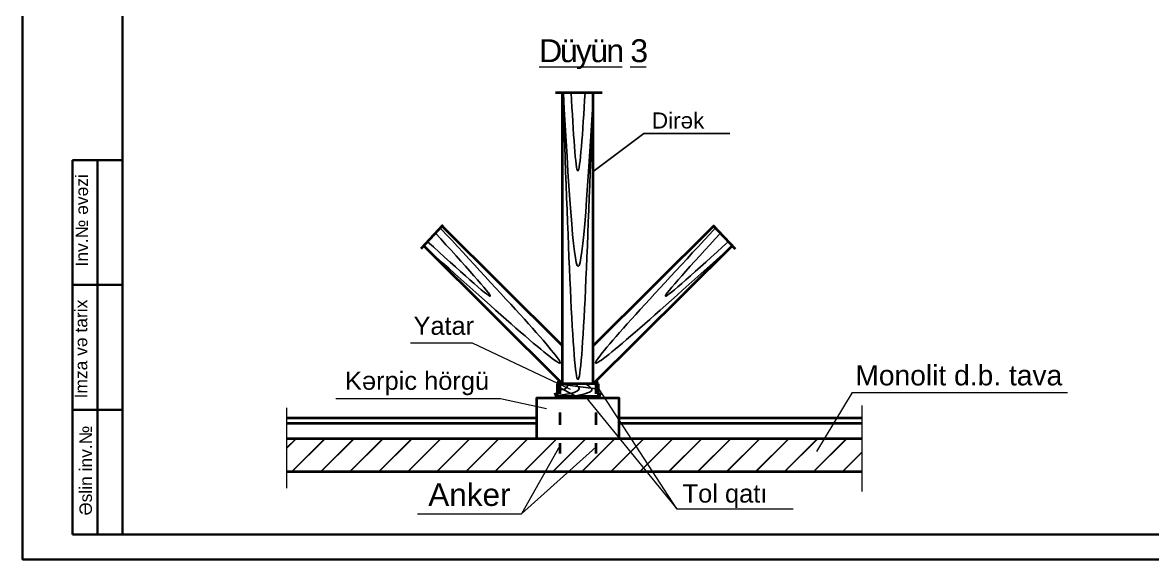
# Model space of a CAD drawing. Header units: millimetres. Extents: x 120281 to 1416367021, y -641565767 to 918373.
# Drawn here: x 1090686 to 1101713, y 683808 to 689053 of the extents above; entities that cross this region are included whole.
import ezdxf

# ---------------------------------------------------------------- set-up
doc = ezdxf.new("R2010")
doc.units = ezdxf.units.MM
doc.linetypes.add('ACAD_ISO03W100', pattern=[30, 12, -18])
for name, color, linetype, lineweight in [('аракясмя', 130, 'Continuous', 20), ('гырых  хятт', 4, 'ACAD_ISO03W100', 15), ('перегородка', 130, 'Continuous', 20), ('размер', 90, 'Continuous', 40), ('Х - диварлар.', 31, 'Continuous', 25)]:
    doc.layers.add(name, color=color, linetype=linetype, lineweight=lineweight)
doc.styles.add('ARIAL', font='arial.ttf')
doc.styles.add('Times New  Roman', font='times.ttf')

msp = doc.modelspace()

# ---------------------------------------------------------------- hatches: boundary and pattern name
h = msp.add_hatch()
h.set_pattern_fill('JIS_LC_20', color=256, scale=10)
h.set_pattern_definition([(45, (912956.75, 517320.6), (-141.42136, 141.42136), []), (45, (912960.75, 517320.6), (-141.42136, 141.42136), [])])
h.paths.add_polyline_path([(1095367.44356, 684664.30414), (1095632.2971, 684987.09914), (1093261.32167, 684987.09914), (1093261.32167, 684664.30414)])
h.paths.add_polyline_path([(1095815.36788, 684664.30414), (1095929.74449, 684916.47085), (1095929.74449, 684987.09914), (1095705.7215, 684987.09914), (1095632.2971, 684987.09914), (1095367.44356, 684664.30414)])
h.paths.add_polyline_path([(1096279.98204, 684906.47085), (1096279.98204, 684987.09914), (1095929.74449, 684987.09914), (1095929.74449, 684916.47085), (1095815.36788, 684664.30414), (1096098.16018, 684664.30414)])
h.paths.add_polyline_path([(1096609.5488, 684664.30414), (1096419.70256, 684987.09914), (1096279.98204, 684987.09914), (1096279.98204, 684906.47085), (1096098.16018, 684664.30414)])
h.paths.add_polyline_path([(1096532.97488, 684987.09914), (1096419.70256, 684987.09914), (1096609.5488, 684664.30414), (1096679.34355, 684664.30414)])
h.paths.add_polyline_path([(1096532.97488, 684987.09914), (1096679.34355, 684664.30414), (1098877.87304, 684664.30414), (1098877.87304, 684987.09914)])

# ---------------------------------------------------------------- linework, layer by layer
at = {"lineweight": 35}
for p, q in [((1096342.16382, 688365.97658), (1095885.52834, 688365.97658)), ((1095955.9816, 685523.09914), (1095955.9816, 688365.97658)), ((1096255.9816, 685523.09914), (1096255.9816, 688365.97658)), ((1094788.60034, 687074.75555), (1094572.45122, 686843.90748)), ((1095955.9816, 685896.28373), (1094779.04024, 687067.81539)), ((1096255.4614, 685896.28373), (1097432.40277, 687067.81539)), ((1097422.84267, 687074.75555), (1097638.99179, 686843.90748)), ((1095955.9816, 685523.09914), (1094601.64135, 686871.21429)), ((1096255.4614, 685523.09914), (1097609.80166, 686871.21429)), ((1095897.67239, 685395.09914), (1095882.64254, 685436.47085)), ((1095905.67689, 685403.09914), (1095905.74449, 685523.09914)), ((1096305.69852, 685523.09914), (1095905.74449, 685523.09914)), ((1096305.69852, 685403.09914), (1096305.69852, 685523.09914)), ((1096313.69852, 685395.09914), (1096328.72837, 685436.47085)), ((1095897.67239, 685395.09914), (1096313.69852, 685395.09914)), ((1095905.67689, 685403.09914), (1096305.69852, 685403.09914)), ((1095705.7215, 685187.30414), (1093261.32167, 685187.30414)), ((1095705.7215, 685137.30414), (1093261.32167, 685137.30414)), ((1098877.87304, 685187.30414), (1096505.7215, 685187.30414)), ((1098877.87304, 685137.30414), (1096505.7215, 685137.30414)), ((1098877.87304, 684987.09914), (1093261.32167, 684987.09914)), ((1098877.87304, 684664.30414), (1093261.32167, 684664.30414))]:
    msp.add_line(p, q, dxfattribs=at)
for p, q in [((1095905.73086, 685498.90439), (1096085.14086, 685403.09914)), ((1095905.74405, 685522.32446), (1096305.69852, 685470.68153))]:
    msp.add_line(p, q)
msp.add_lwpolyline([(1096255.9816, 687597.11523), (1096749.49921, 687969.7174), (1097589.22299, 687969.7174)])
msp.add_lwpolyline([(1095705.7215, 684987.09914), (1095705.7215, 685387.09914), (1096505.7215, 685387.09914), (1096505.7215, 684987.09914), (1095705.7215, 684987.09914)], dxfattribs=at)
for points, knots in [([(1096253.62674, 688365.97658), (1096204.4117, 686982.787), (1096155.19665, 685566.47085), (1096056.76656, 685566.47085), (1096007.55151, 686982.787), (1095958.33647, 688365.97658)], [44.1959155789, 44.1959155789, 44.1959155789, 44.1959155789, 2815.193277184, 2815.193277184, 5586.1906387891, 5586.1906387891, 5586.1906387891, 5586.1906387891]), ([(1096255.9816, 688365.97658), (1096206.48445, 687518.25373), (1096107.49876, 685822.95584), (1096011.94857, 687518.35228), (1095964.17764, 688365.97658)], [0, 0, 0, 0, 1701.7629956753, 3403.2292397393, 3403.2292397393, 3403.2292397393, 3403.2292397393]), ([(1096176.06215, 688365.97658), (1096151.97855, 687984.64109), (1096103.82657, 687222.21096), (1096061.06219, 687984.80168), (1096039.68676, 688365.97658)], [0, 0, 0, 0, 765.7997590775, 1531.1158103646, 1531.1158103646, 1531.1158103646, 1531.1158103646]), ([(1094601.64135, 686871.21429), (1095252.77868, 686285.28474), (1096558.26946, 685110.53158), (1095361.80492, 686400.08617), (1094762.09888, 687046.45189)], [0, 0, 0, 0, 1755.5630796792, 3519.7973044571, 3519.7973044571, 3519.7973044571, 3519.7973044571]), ([(1094638.91662, 686911.92306), (1094937.89724, 686639.84224), (1095537.66574, 686094.03595), (1094989.87217, 686694.19486), (1094715.15007, 686995.17853)], [0, 0, 0, 0, 810.3935670801, 1625.6857289299, 1625.6857289299, 1625.6857289299, 1625.6857289299]), ([(1097609.80166, 686871.21429), (1096958.66433, 686285.28474), (1095653.17355, 685110.53158), (1096849.63809, 686400.08617), (1097449.34413, 687046.45189)], [0, 0, 0, 0, 1755.5630796792, 3519.7973044571, 3519.7973044571, 3519.7973044571, 3519.7973044571]), ([(1097572.52639, 686911.92306), (1097273.54577, 686639.84224), (1096673.77727, 686094.03595), (1097221.57084, 686694.19486), (1097496.29294, 686995.17853)], [0, 0, 0, 0, 810.3935670801, 1625.6857289299, 1625.6857289299, 1625.6857289299, 1625.6857289299]), ([(1096079.74449, 685523.09914), (1096092.3053, 685512.95521), (1096171.22631, 685449.21976), (1096031.02793, 685426.47825), (1095905.68008, 685408.75242)], [0, 0, 0, 0, 43.5480395271, 273.6173466934, 273.6173466934, 273.6173466934, 273.6173466934]), ([(1096012.94893, 685523.09914), (1096008.661, 685510.63552), (1095993.18275, 685465.64525), (1095944.25907, 685465.33833), (1095905.71422, 685469.35754)], [0, 0, 0, 0, 37.3027200203, 134.6527426199, 134.6527426199, 134.6527426199, 134.6527426199]), ([(1096179.74449, 685523.09914), (1096206.76093, 685505.89034), (1096293.25963, 685450.79281), (1096168.82322, 685424.29196), (1096083.25246, 685406.06821), (1096082.37752, 685405.88188), (1096081.50257, 685405.69554), (1096080.62763, 685405.50921), (1096076.85541, 685404.70585), (1096073.0832, 685403.9025), (1096069.31098, 685403.09914)], [0, 0, 0, 0, 77.7296963636, 248.8676421826, 248.8676421826, 248.8676421826, 250.6174944111, 250.6174944111, 250.6174944111, 258.1617672411, 258.1617672411, 258.1617672411, 258.1617672411])]:
    msp.add_open_spline(points, degree=3, knots=knots)
at = {"layer": 'аракясмя', "color": 0}
for p, q in [((1094472.46993, 685925.62339), (1095074.59957, 685925.62339)), ((1095074.59957, 685925.62339), (1096029.74449, 685471.49526)), ((1097072.37363, 684304.09557), (1096313.69852, 685470.68153)), ((1098783.47613, 685438.47899), (1098434.6149, 684861.49526)), ((1098783.47613, 685438.47899), (1100884.24408, 685438.47899)), ((1093744.30353, 685379.54896), (1095349.67529, 685379.54896)), ((1095349.67529, 685379.54896), (1095799.74449, 685281.49526)), ((1096179.74449, 685395.09914), (1097072.37363, 684304.09557)), ((1095929.74449, 684916.47085), (1095556.35489, 684253.65243)), ((1095556.35489, 684253.65243), (1096279.98204, 684906.47085)), ((1094539.8741, 684253.65243), (1095556.35489, 684253.65243)), ((1097072.37363, 684304.09557), (1098208.21349, 684304.09557))]:
    msp.add_line(p, q, dxfattribs=at)
at = {"layer": 'гырых  хятт', "ltscale": 10}
for p, q in [((1095954.81956, 685544.69595), (1095904.66942, 685544.69595)), ((1096305.05711, 685544.69595), (1096254.90697, 685544.69595))]:
    msp.add_line(p, q, dxfattribs=at)
at = {"layer": 'гырых  хятт', "color": 0, "lineweight": 35, "ltscale": 10}
for p, q in [((1095929.74449, 685544.69595), (1095929.74449, 684841.49526)), ((1096279.98204, 685544.69595), (1096279.98204, 684841.49526))]:
    msp.add_line(p, q, dxfattribs=at)
at = {"layer": 'размер', "color": 0, "lineweight": 30}
for p, q in [((1091173.52908, 684052.1474), (1091173.52908, 687708.54636)), ((1091661.04894, 687708.54636), (1091173.52908, 687708.54636)), ((1091417.28901, 684052.1474), (1091417.28901, 687708.54636)), ((1091661.04894, 686489.74671), (1091173.52908, 686489.74671)), ((1091661.04894, 685270.94705), (1091173.52908, 685270.94705)), ((1091661.04894, 684052.1474), (1091173.52908, 684052.1474))]:
    msp.add_line(p, q, dxfattribs=at)
for points in [[(1090686.00922, 698287.72737), (1111161.84342, 698287.72737), (1111161.84342, 683808.38746), (1090686.00922, 683808.38746)], [(1091661.04894, 698043.96744), (1110918.08349, 698043.96744), (1110918.08349, 684052.1474), (1091661.04894, 684052.1474)]]:
    msp.add_lwpolyline(points, close=True, dxfattribs=at)
at = {"layer": 'Х - диварлар.', "color": 7, "lineweight": 9}
for p, q in [((1093261.32167, 685288.3899), (1093261.32167, 684505.02792)), ((1098877.87304, 685310.56433), (1098877.87304, 684471.49526))]:
    msp.add_line(p, q, dxfattribs=at)

# ---------------------------------------------------------------- texts
at = {"lineweight": 15, "insert": (1098343.7534, 688174.55534), "char_height": 156.892433, "width": 2520.617357, "attachment_point": 3, "style": 'Times New  Roman'}
msp.add_mtext('\\pxqc;{\\fArial|b0|i0|c238|p34;Dirək}', dxfattribs=at)
at = {"layer": 'перегородка', "color": 0, "insert": (1095727.31043, 688889.28517), "char_height": 223.44, "attachment_point": 1, "style": 'ARIAL'}
msp.add_mtext('{\\T0.9;\\LD\\fArial|b0|i0|c238|p34;üyün\\fArial|b0|i0|c204|p34; 3}', dxfattribs=at)
at = {"layer": 'перегородка', "color": 0, "lineweight": 30, "char_height": 121.8799655, "attachment_point": 1, "rotation": 90, "style": 'ARIAL'}
for s, insert in [('İnv.№ əvəzi ', (1091202.78032, 686670.12896)), ('İmza və tarix ', (1091195.63896, 685381.0066)), ('Əslin inv.№ ', (1091240.85748, 684237.40484))]:
    msp.add_mtext(s, dxfattribs=dict(at, insert=insert))
at = {"layer": 'размер', "color": 0, "style": 'ARIAL'}
for s, height, p in [('Yatar', 176.839825, (1094501.61397, 686002.80752)), ('Kərpic hörgü', 177.5900727, (1093832.71185, 685465.03808)), ('Monolit d.b. tava', 197.0246919, (1098813.53755, 685508.39012)), ('Anker', 220, (1094645.37171, 684330.84674)), ('Tol qatı', 177.799094, (1097127.10259, 684363.53016))]:
    msp.add_text(s, height=height, dxfattribs=at).set_placement(p)

doc.saveas('drawing.dxf')
